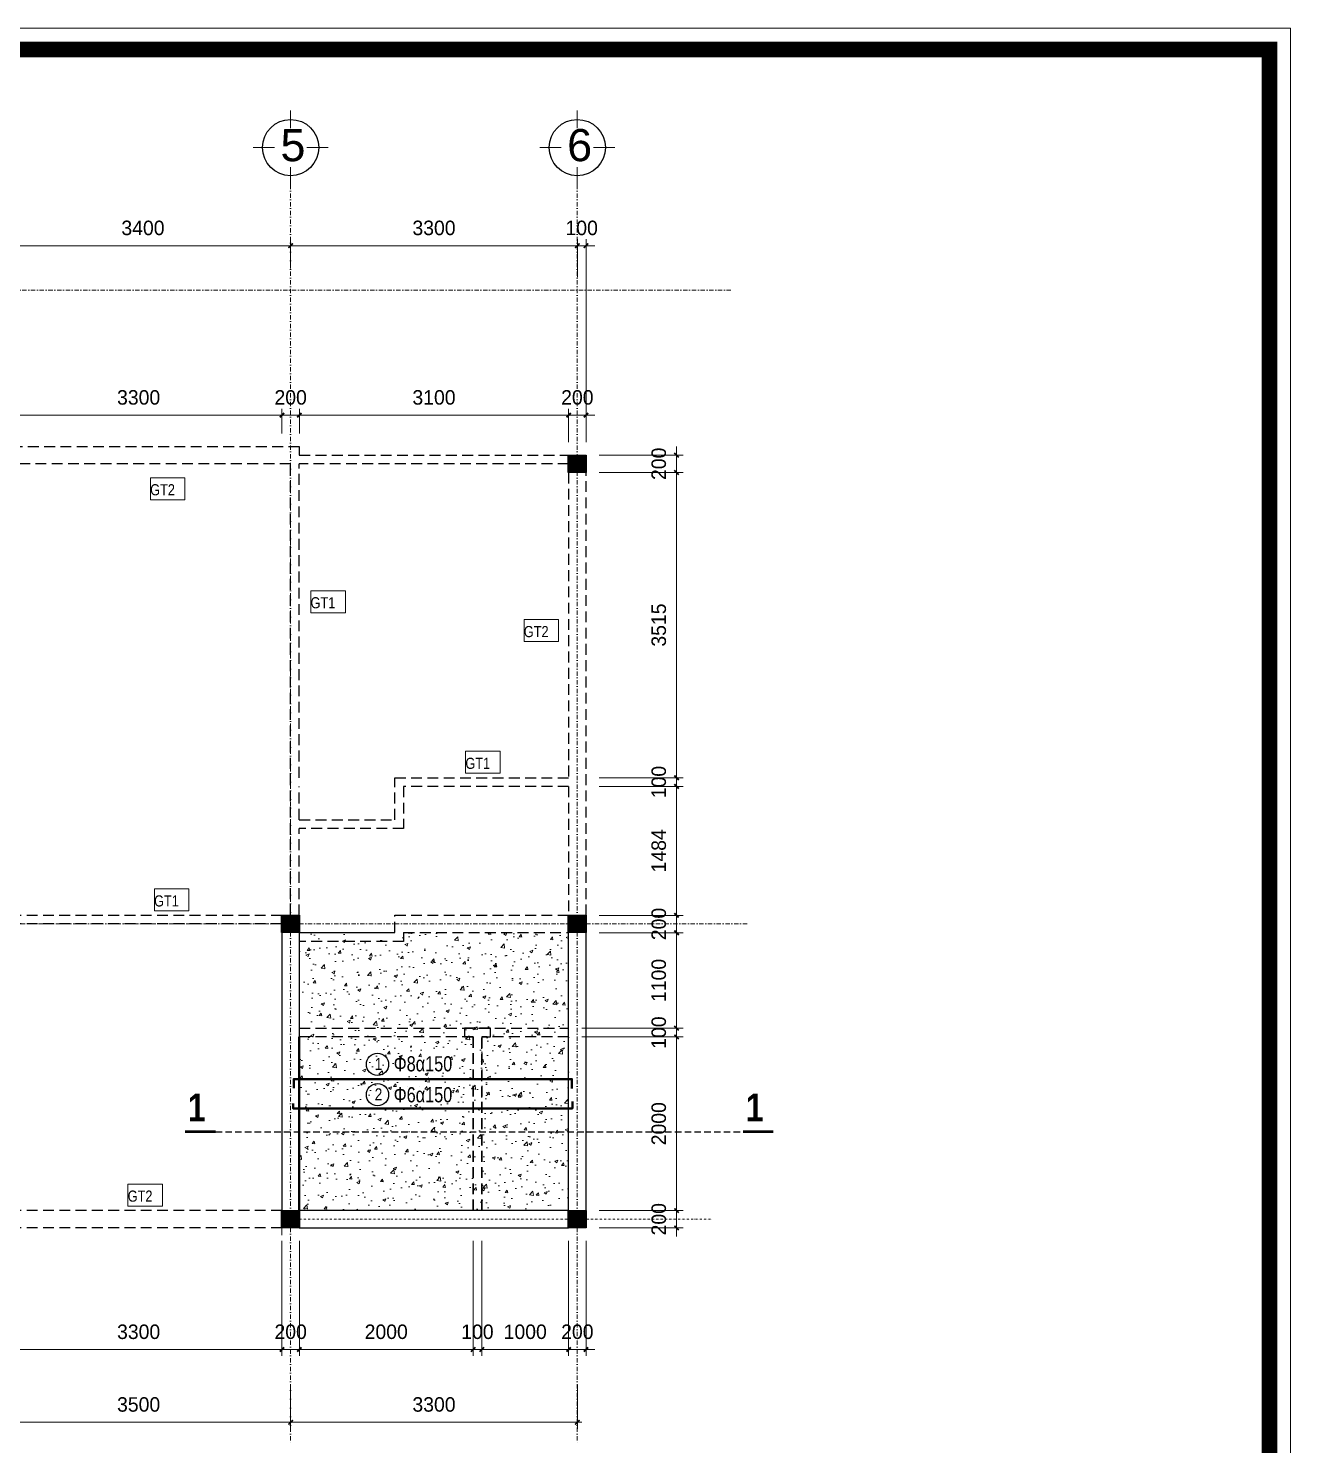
# Model space of a CAD drawing. Header units: millimetres. Extents: x 615730 to 2792744, y 139412 to 597571.
# Drawn here: x 1140357 to 1154888, y 239123 to 255435 of the extents above; entities that cross this region are included whole.
import ezdxf
from ezdxf.enums import TextEntityAlignment as Align

# ---------------------------------------------------------------- set-up
doc = ezdxf.new("R2010")
doc.units = ezdxf.units.MM
doc.header["$MEASUREMENT"] = 0
doc.header["$PDMODE"] = 34
for name, pattern in [('ACAD_ISO03W100', [30, 12, -18]), ('DASHDOT', [1, 0.5, -0.25, 0, -0.25]), ('HIDDEN', [0.375, 0.25, -0.125]), ('HIDDEN2', [0.1875, 0.125, -0.0625])]:
    doc.linetypes.add(name, pattern=pattern)
doc.layers.get('0').update_dxf_attribs({"lineweight": 5})
for name, color, linetype, lineweight in [('0.1(9)', 9, 'Continuous', 13), ('2', 2, 'Continuous', 15), ('KT', 148, 'Continuous', 18), ('NETMANH', 155, 'Continuous', 13), ('NETNGOAITUONG', 1, 'Continuous', 40), ('None', 7, 'Continuous', 15), ('NTHAY1', 61, 'Continuous', 25), ('thay', 7, 'Continuous', 15), ('THEP DOC', 1, 'Continuous', 70), ('TIM TRUC', 149, 'DASHDOT', 9), ('TUONG', 6, 'Continuous', 35), ('VLIEU', 250, 'Continuous', 9)]:
    doc.layers.add(name, color=color, linetype=linetype, lineweight=lineweight)
for name, color, linetype in [('DUT', 250, 'HIDDEN'), ('GHI CHU', 2, 'Continuous'), ('GHICHU', 40, 'Continuous'), ('H', 252, 'Continuous'), ('L', 3, 'Continuous'), ('LAYER18', 1, 'Continuous'), ('LAYER70', 5, 'Continuous'), ('NET MANH', 252, 'Continuous'), ('netthay', 3, 'Continuous'), ('TEXT', 2, 'Continuous')]:
    doc.layers.add(name, color=color, linetype=linetype)
doc.styles.add('BOLE', font='txt.shx')
doc.styles.add('H280', font='', dxfattribs={"height": 200})
doc.styles.add('HOA A1', font='', dxfattribs={"height": 250})
doc.styles.add('KT OZON', font='', dxfattribs={"height": 200})
doc.styles.get("Standard").update_dxf_attribs({"font": ''})
doc.styles.add('STYLE1', font='')
doc.styles.add('VNI-AVO', font='vni-roms.shx')
doc.styles.get('H280').set_extended_font_data('VNI-Avo')
doc.styles.get('HOA A1').set_extended_font_data('VNI-Helve-Condense')
doc.styles.get('KT OZON').set_extended_font_data('VNI-Helve')
doc.styles.get('Standard').set_extended_font_data('VNI-Avo')
doc.styles.get('STYLE1').set_extended_font_data('VNI-Helve-Condense')
doc.dimstyles.new('1-50b', dxfattribs={"dimtxt": 167, "dimasz": 50, "dimexe": 75, "dimexo": 150, "dimgap": 120, "dimtad": 1, "dimdec": 0, "dimzin": 12, "dimtxsty": 'VNI-AVO', "dimblk": ']', "dimcen": 0, "dimdle": 50, "dimclrd": 252, "dimclre": 252, "dimclrt": 2, "dimadec": 0, "dimazin": 0, "dimtfac": 1, "dimtdec": 0, "dimtix": 1, "dimtmove": 2, "dimatfit": 0, "dimldrblk": 'OPEN90', "dimfxl": 1, "dimlwd": -1, "dimlwe": -1, "dimarcsym": 0})

# ---------------------------------------------------------------- blocks, each defined once
blk = doc.blocks.new('TRUC 1')
at = {"ltscale": 50}
blk.add_circle((0, -9525), 8572, dxfattribs=at)
at = {"layer": '0.1(9)', "ltscale": 50}
for p, q in [((0, -3572), (0, 1782)), ((-4942, -9525), (-11427, -9525)), ((4942, -9525), (11427, -9525)), ((0, -15478), (0, -20832))]:
    blk.add_line(p, q, dxfattribs=at)
at = {"layer": 'TEXT', "ltscale": 50, "style": 'H280'}
blk.add_attdef('1', text='', height=10478, dxfattribs=at).set_placement((-214, -4892), align=Align.CENTER)
blk = doc.blocks.new(']')
for p, q in [((1, 0), (-1, 0)), ((0, 1), (0, -1))]:
    blk.add_line(p, q)
at = {"color": 9, "const_width": 0.4}
blk.add_lwpolyline([(-0.51, -0.51), (0.51, 0.51)], dxfattribs=at)
blk = doc.blocks.new('*D1699')
at = {"layer": 'DEFPOINTS', "color": 0, "ltscale": 10, "transparency": 16777216}
for p in [(1143277, 250979), (1139977, 250619), (1143277, 250619)]:
    blk.add_point(p, dxfattribs=at)
at = {"layer": 'KT', "color": 252, "ltscale": 10, "transparency": 16777216}
for p, q in [((1139977, 250769), (1139977, 251054)), ((1143277, 250769), (1143277, 251054)), ((1140027, 250979), (1143227, 250979))]:
    blk.add_line(p, q, dxfattribs=at)
at = {"layer": 'KT', "color": 252, "ltscale": 10, "transparency": 16777216, "xscale": 50, "yscale": 50, "zscale": 50, "rotation": 180}
blk.add_blockref(']', (1139977, 250979), dxfattribs=at)
at = {"layer": 'KT', "color": 252, "ltscale": 10, "transparency": 16777216, "xscale": 50, "yscale": 50, "zscale": 50}
blk.add_blockref(']', (1143277, 250979), dxfattribs=at)
at = {"layer": 'KT', "color": 2, "ltscale": 10, "transparency": 16777216, "insert": (1141627, 251183), "char_height": 167, "attachment_point": 5, "style": 'VNI-AVO'}
blk.add_mtext('3300', dxfattribs=at)
blk = doc.blocks.new('_Open90')
at = {"color": 0, "linetype": 'ByBlock', "lineweight": -2}
for p, q in [((0, 0), (-1, 0)), ((-0.5, 0.5), (0, 0)), ((0, 0), (-0.5, -0.5))]:
    blk.add_line(p, q, dxfattribs=at)
blk = doc.blocks.new('*D1700')
at = {"layer": 'DEFPOINTS', "color": 0, "ltscale": 10, "transparency": 16777216}
for p in [(1143477, 250979), (1143277, 250619), (1143477, 250619)]:
    blk.add_point(p, dxfattribs=at)
at = {"layer": 'KT', "color": 252, "ltscale": 10, "transparency": 16777216}
for p, q in [((1143277, 250769), (1143277, 251054)), ((1143477, 250769), (1143477, 251054)), ((1143227, 250979), (1143177, 250979)), ((1143277, 250979), (1143477, 250979)), ((1143527, 250979), (1143577, 250979))]:
    blk.add_line(p, q, dxfattribs=at)
at = {"layer": 'KT', "color": 252, "ltscale": 10, "transparency": 16777216, "xscale": 50, "yscale": 50, "zscale": 50}
blk.add_blockref(']', (1143277, 250979), dxfattribs=at)
at = {"layer": 'KT', "color": 252, "ltscale": 10, "transparency": 16777216, "xscale": 50, "yscale": 50, "zscale": 50, "rotation": 180}
blk.add_blockref(']', (1143477, 250979), dxfattribs=at)
at = {"layer": 'KT', "color": 2, "ltscale": 10, "transparency": 16777216, "insert": (1143377, 251183), "char_height": 167, "attachment_point": 5, "style": 'VNI-AVO'}
blk.add_mtext('200', dxfattribs=at)
blk = doc.blocks.new('*D1701')
at = {"layer": 'DEFPOINTS', "color": 0, "ltscale": 10, "transparency": 16777216}
for p in [(1146577, 250979), (1143477, 250619), (1146577, 250519, 13)]:
    blk.add_point(p, dxfattribs=at)
at = {"layer": 'KT', "color": 252, "ltscale": 10, "transparency": 16777216}
for p, q in [((1143477, 250769), (1143477, 251054)), ((1146577, 250669), (1146577, 251054)), ((1143527, 250979), (1146527, 250979))]:
    blk.add_line(p, q, dxfattribs=at)
at = {"layer": 'KT', "color": 252, "ltscale": 10, "transparency": 16777216, "xscale": 50, "yscale": 50, "zscale": 50, "rotation": 180}
blk.add_blockref(']', (1143477, 250979), dxfattribs=at)
at = {"layer": 'KT', "color": 252, "ltscale": 10, "transparency": 16777216, "xscale": 50, "yscale": 50, "zscale": 50}
blk.add_blockref(']', (1146577, 250979), dxfattribs=at)
at = {"layer": 'KT', "color": 2, "ltscale": 10, "transparency": 16777216, "insert": (1145027, 251183), "char_height": 167, "attachment_point": 5, "style": 'VNI-AVO'}
blk.add_mtext('3100', dxfattribs=at)
blk = doc.blocks.new('*D1702')
at = {"layer": 'DEFPOINTS', "color": 0, "ltscale": 10, "transparency": 16777216}
for p in [(1146777, 250979), (1146577, 250519, 13), (1146777, 250519, 13)]:
    blk.add_point(p, dxfattribs=at)
at = {"layer": 'KT', "color": 252, "ltscale": 10, "transparency": 16777216}
for p, q in [((1146577, 250669), (1146577, 251054)), ((1146777, 250669), (1146777, 251054)), ((1146527, 250979), (1146477, 250979)), ((1146577, 250979), (1146777, 250979)), ((1146827, 250979), (1146877, 250979))]:
    blk.add_line(p, q, dxfattribs=at)
at = {"layer": 'KT', "color": 252, "ltscale": 10, "transparency": 16777216, "xscale": 50, "yscale": 50, "zscale": 50}
blk.add_blockref(']', (1146577, 250979), dxfattribs=at)
at = {"layer": 'KT', "color": 252, "ltscale": 10, "transparency": 16777216, "xscale": 50, "yscale": 50, "zscale": 50, "rotation": 180}
blk.add_blockref(']', (1146777, 250979), dxfattribs=at)
at = {"layer": 'KT', "color": 2, "ltscale": 10, "transparency": 16777216, "insert": (1146677, 251183), "char_height": 167, "attachment_point": 5, "style": 'VNI-AVO'}
blk.add_mtext('200', dxfattribs=at)
blk = doc.blocks.new('*D1709')
at = {"layer": 'DEFPOINTS', "color": 0, "ltscale": 10, "transparency": 16777216}
for p in [(1143377, 252931), (1139977, 252519), (1143377, 252519)]:
    blk.add_point(p, dxfattribs=at)
at = {"layer": 'KT', "color": 252, "ltscale": 10, "transparency": 16777216}
for p, q in [((1139977, 252669), (1139977, 253006)), ((1143377, 252669), (1143377, 253006)), ((1140027, 252931), (1143327, 252931))]:
    blk.add_line(p, q, dxfattribs=at)
at = {"layer": 'KT', "color": 252, "ltscale": 10, "transparency": 16777216, "xscale": 50, "yscale": 50, "zscale": 50, "rotation": 180}
blk.add_blockref(']', (1139977, 252931), dxfattribs=at)
at = {"layer": 'KT', "color": 252, "ltscale": 10, "transparency": 16777216, "xscale": 50, "yscale": 50, "zscale": 50}
blk.add_blockref(']', (1143377, 252931), dxfattribs=at)
at = {"layer": 'KT', "color": 2, "ltscale": 10, "transparency": 16777216, "insert": (1141677, 253135), "char_height": 167, "attachment_point": 5, "style": 'VNI-AVO'}
blk.add_mtext('3400', dxfattribs=at)
blk = doc.blocks.new('*D1710')
at = {"layer": 'DEFPOINTS', "color": 0, "ltscale": 10, "transparency": 16777216}
for p in [(1146677, 252931), (1143377, 252519), (1146677, 252419, -1)]:
    blk.add_point(p, dxfattribs=at)
at = {"layer": 'KT', "color": 252, "ltscale": 10, "transparency": 16777216}
for p, q in [((1143377, 252669), (1143377, 253006)), ((1146677, 252569), (1146677, 253006)), ((1143427, 252931), (1146627, 252931))]:
    blk.add_line(p, q, dxfattribs=at)
at = {"layer": 'KT', "color": 252, "ltscale": 10, "transparency": 16777216, "xscale": 50, "yscale": 50, "zscale": 50, "rotation": 180}
blk.add_blockref(']', (1143377, 252931), dxfattribs=at)
at = {"layer": 'KT', "color": 252, "ltscale": 10, "transparency": 16777216, "xscale": 50, "yscale": 50, "zscale": 50}
blk.add_blockref(']', (1146677, 252931), dxfattribs=at)
at = {"layer": 'KT', "color": 2, "ltscale": 10, "transparency": 16777216, "insert": (1145027, 253135), "char_height": 167, "attachment_point": 5, "style": 'VNI-AVO'}
blk.add_mtext('3300', dxfattribs=at)
blk = doc.blocks.new('*D1711')
at = {"layer": 'DEFPOINTS', "color": 0, "ltscale": 10, "transparency": 16777216}
for p in [(1146777, 252931), (1146677, 252419, -1), (1146777, 250792)]:
    blk.add_point(p, dxfattribs=at)
at = {"layer": 'KT', "color": 252, "ltscale": 10, "transparency": 16777216}
for p, q in [((1146677, 252569), (1146677, 253006)), ((1146777, 250942), (1146777, 253006)), ((1146627, 252931), (1146577, 252931)), ((1146677, 252931), (1146777, 252931)), ((1146827, 252931), (1146877, 252931))]:
    blk.add_line(p, q, dxfattribs=at)
at = {"layer": 'KT', "color": 252, "ltscale": 10, "transparency": 16777216, "xscale": 50, "yscale": 50, "zscale": 50}
blk.add_blockref(']', (1146677, 252931), dxfattribs=at)
at = {"layer": 'KT', "color": 252, "ltscale": 10, "transparency": 16777216, "xscale": 50, "yscale": 50, "zscale": 50, "rotation": 180}
blk.add_blockref(']', (1146777, 252931), dxfattribs=at)
at = {"layer": 'KT', "color": 2, "ltscale": 10, "transparency": 16777216, "insert": (1146727, 253135), "char_height": 167, "attachment_point": 5, "style": 'VNI-AVO'}
blk.add_mtext('100', dxfattribs=at)
blk = doc.blocks.new('*D1730')
at = {"layer": 'DEFPOINTS', "color": 0, "ltscale": 10, "transparency": 16777216}
for p in [(1143277, 241619), (1139977, 241018), (1143277, 240219)]:
    blk.add_point(p, dxfattribs=at)
at = {"layer": 'KT', "color": 252, "ltscale": 10, "transparency": 16777216}
for p, q in [((1143277, 241469), (1143277, 240144)), ((1139977, 240868), (1139977, 240144)), ((1140027, 240219), (1143227, 240219))]:
    blk.add_line(p, q, dxfattribs=at)
at = {"layer": 'KT', "color": 252, "ltscale": 10, "transparency": 16777216, "xscale": 50, "yscale": 50, "zscale": 50, "rotation": 180}
blk.add_blockref(']', (1139977, 240219), dxfattribs=at)
at = {"layer": 'KT', "color": 252, "ltscale": 10, "transparency": 16777216, "xscale": 50, "yscale": 50, "zscale": 50}
blk.add_blockref(']', (1143277, 240219), dxfattribs=at)
at = {"layer": 'KT', "color": 2, "ltscale": 10, "transparency": 16777216, "insert": (1141627, 240422), "char_height": 167, "attachment_point": 5, "style": 'VNI-AVO'}
blk.add_mtext('3300', dxfattribs=at)
blk = doc.blocks.new('*D1731')
at = {"layer": 'DEFPOINTS', "color": 0, "ltscale": 10, "transparency": 16777216}
for p in [(1143277, 241619), (1143477, 241619), (1143477, 240219)]:
    blk.add_point(p, dxfattribs=at)
at = {"layer": 'KT', "color": 252, "ltscale": 10, "transparency": 16777216}
for p, q in [((1143277, 241469), (1143277, 240144)), ((1143477, 241469), (1143477, 240144)), ((1143227, 240219), (1143177, 240219)), ((1143277, 240219), (1143477, 240219)), ((1143527, 240219), (1143577, 240219))]:
    blk.add_line(p, q, dxfattribs=at)
at = {"layer": 'KT', "color": 252, "ltscale": 10, "transparency": 16777216, "xscale": 50, "yscale": 50, "zscale": 50}
blk.add_blockref(']', (1143277, 240219), dxfattribs=at)
at = {"layer": 'KT', "color": 252, "ltscale": 10, "transparency": 16777216, "xscale": 50, "yscale": 50, "zscale": 50, "rotation": 180}
blk.add_blockref(']', (1143477, 240219), dxfattribs=at)
at = {"layer": 'KT', "color": 2, "ltscale": 10, "transparency": 16777216, "insert": (1143377, 240422), "char_height": 167, "attachment_point": 5, "style": 'VNI-AVO'}
blk.add_mtext('200', dxfattribs=at)
blk = doc.blocks.new('*D1732')
at = {"layer": 'DEFPOINTS', "color": 0, "ltscale": 10, "transparency": 16777216}
for p in [(1143477, 241619), (1145477, 241619), (1145477, 240219)]:
    blk.add_point(p, dxfattribs=at)
at = {"layer": 'KT', "color": 252, "ltscale": 10, "transparency": 16777216}
for p, q in [((1143477, 241469), (1143477, 240144)), ((1145477, 241469), (1145477, 240144)), ((1143527, 240219), (1145427, 240219))]:
    blk.add_line(p, q, dxfattribs=at)
at = {"layer": 'KT', "color": 252, "ltscale": 10, "transparency": 16777216, "xscale": 50, "yscale": 50, "zscale": 50, "rotation": 180}
blk.add_blockref(']', (1143477, 240219), dxfattribs=at)
at = {"layer": 'KT', "color": 252, "ltscale": 10, "transparency": 16777216, "xscale": 50, "yscale": 50, "zscale": 50}
blk.add_blockref(']', (1145477, 240219), dxfattribs=at)
at = {"layer": 'KT', "color": 2, "ltscale": 10, "transparency": 16777216, "insert": (1144477, 240422), "char_height": 167, "attachment_point": 5, "style": 'VNI-AVO'}
blk.add_mtext('2000', dxfattribs=at)
blk = doc.blocks.new('*D1733')
at = {"layer": 'DEFPOINTS', "color": 0, "ltscale": 10, "transparency": 16777216}
for p in [(1145477, 241619), (1145577, 241619), (1145577, 240219)]:
    blk.add_point(p, dxfattribs=at)
at = {"layer": 'KT', "color": 252, "ltscale": 10, "transparency": 16777216}
for p, q in [((1145477, 241469), (1145477, 240144)), ((1145577, 241469), (1145577, 240144)), ((1145427, 240219), (1145377, 240219)), ((1145477, 240219), (1145577, 240219)), ((1145627, 240219), (1145677, 240219))]:
    blk.add_line(p, q, dxfattribs=at)
at = {"layer": 'KT', "color": 252, "ltscale": 10, "transparency": 16777216, "xscale": 50, "yscale": 50, "zscale": 50}
blk.add_blockref(']', (1145477, 240219), dxfattribs=at)
at = {"layer": 'KT', "color": 252, "ltscale": 10, "transparency": 16777216, "xscale": 50, "yscale": 50, "zscale": 50, "rotation": 180}
blk.add_blockref(']', (1145577, 240219), dxfattribs=at)
at = {"layer": 'KT', "color": 2, "ltscale": 10, "transparency": 16777216, "insert": (1145527, 240422), "char_height": 167, "attachment_point": 5, "style": 'VNI-AVO'}
blk.add_mtext('100', dxfattribs=at)
blk = doc.blocks.new('*D1734')
at = {"layer": 'DEFPOINTS', "color": 0, "ltscale": 10, "transparency": 16777216}
for p in [(1145577, 241619), (1146577, 241619), (1146577, 240219)]:
    blk.add_point(p, dxfattribs=at)
at = {"layer": 'KT', "color": 252, "ltscale": 10, "transparency": 16777216}
for p, q in [((1145577, 241469), (1145577, 240144)), ((1146577, 241469), (1146577, 240144)), ((1145627, 240219), (1146527, 240219))]:
    blk.add_line(p, q, dxfattribs=at)
at = {"layer": 'KT', "color": 252, "ltscale": 10, "transparency": 16777216, "xscale": 50, "yscale": 50, "zscale": 50, "rotation": 180}
blk.add_blockref(']', (1145577, 240219), dxfattribs=at)
at = {"layer": 'KT', "color": 252, "ltscale": 10, "transparency": 16777216, "xscale": 50, "yscale": 50, "zscale": 50}
blk.add_blockref(']', (1146577, 240219), dxfattribs=at)
at = {"layer": 'KT', "color": 2, "ltscale": 10, "transparency": 16777216, "insert": (1146077, 240422), "char_height": 167, "attachment_point": 5, "style": 'VNI-AVO'}
blk.add_mtext('1000', dxfattribs=at)
blk = doc.blocks.new('*D1735')
at = {"layer": 'DEFPOINTS', "color": 0, "ltscale": 10, "transparency": 16777216}
for p in [(1146577, 241619), (1146777, 241619), (1146777, 240219)]:
    blk.add_point(p, dxfattribs=at)
at = {"layer": 'KT', "color": 252, "ltscale": 10, "transparency": 16777216}
for p, q in [((1146577, 241469), (1146577, 240144)), ((1146777, 241469), (1146777, 240144)), ((1146527, 240219), (1146477, 240219)), ((1146577, 240219), (1146777, 240219)), ((1146827, 240219), (1146877, 240219))]:
    blk.add_line(p, q, dxfattribs=at)
at = {"layer": 'KT', "color": 252, "ltscale": 10, "transparency": 16777216, "xscale": 50, "yscale": 50, "zscale": 50}
blk.add_blockref(']', (1146577, 240219), dxfattribs=at)
at = {"layer": 'KT', "color": 252, "ltscale": 10, "transparency": 16777216, "xscale": 50, "yscale": 50, "zscale": 50, "rotation": 180}
blk.add_blockref(']', (1146777, 240219), dxfattribs=at)
at = {"layer": 'KT', "color": 2, "ltscale": 10, "transparency": 16777216, "insert": (1146677, 240422), "char_height": 167, "attachment_point": 5, "style": 'VNI-AVO'}
blk.add_mtext('200', dxfattribs=at)
blk = doc.blocks.new('*D1736')
at = {"layer": 'DEFPOINTS', "color": 0, "ltscale": 10, "transparency": 16777216}
for p in [(1146777, 241819, 280), (1147819, 241819), (1146777, 241619)]:
    blk.add_point(p, dxfattribs=at)
at = {"layer": 'KT', "color": 252, "ltscale": 10, "transparency": 16777216}
for p, q in [((1147819, 241869), (1147819, 241919)), ((1146927, 241819), (1147894, 241819)), ((1147819, 241619), (1147819, 241819)), ((1146927, 241619), (1147894, 241619)), ((1147819, 241569), (1147819, 241519))]:
    blk.add_line(p, q, dxfattribs=at)
at = {"layer": 'KT', "color": 252, "ltscale": 10, "transparency": 16777216, "xscale": 50, "yscale": 50, "zscale": 50}
for p, rotation in [((1147819, 241819), 270), ((1147819, 241619), 90)]:
    blk.add_blockref(']', p, dxfattribs=dict(at, rotation=rotation))
at = {"layer": 'KT', "color": 2, "ltscale": 10, "transparency": 16777216, "insert": (1147615, 241719), "char_height": 167, "attachment_point": 5, "rotation": 90, "style": 'VNI-AVO'}
blk.add_mtext('200', dxfattribs=at)
blk = doc.blocks.new('*D1737')
at = {"layer": 'DEFPOINTS', "color": 0, "ltscale": 10, "transparency": 16777216}
for p in [(1146577, 243819), (1147819, 243819), (1146777, 241819, 280)]:
    blk.add_point(p, dxfattribs=at)
at = {"layer": 'KT', "color": 252, "ltscale": 10, "transparency": 16777216}
for p, q in [((1146727, 243819), (1147894, 243819)), ((1147819, 241869), (1147819, 243769)), ((1146927, 241819), (1147894, 241819))]:
    blk.add_line(p, q, dxfattribs=at)
at = {"layer": 'KT', "color": 252, "ltscale": 10, "transparency": 16777216, "xscale": 50, "yscale": 50, "zscale": 50}
for p, rotation in [((1147819, 243819), 90), ((1147819, 241819), 270)]:
    blk.add_blockref(']', p, dxfattribs=dict(at, rotation=rotation))
at = {"layer": 'KT', "color": 2, "ltscale": 10, "transparency": 16777216, "insert": (1147615, 242819), "char_height": 167, "attachment_point": 5, "rotation": 90, "style": 'VNI-AVO'}
blk.add_mtext('2000', dxfattribs=at)
blk = doc.blocks.new('*D1738')
at = {"layer": 'DEFPOINTS', "color": 0, "ltscale": 10, "transparency": 16777216}
for p in [(1146577, 243919), (1147819, 243919), (1146577, 243819)]:
    blk.add_point(p, dxfattribs=at)
at = {"layer": 'KT', "color": 252, "ltscale": 10, "transparency": 16777216}
for p, q in [((1146727, 243919), (1147894, 243919)), ((1147819, 243969), (1147819, 244019)), ((1147819, 243819), (1147819, 243919)), ((1146727, 243819), (1147894, 243819)), ((1147819, 243769), (1147819, 243719))]:
    blk.add_line(p, q, dxfattribs=at)
at = {"layer": 'KT', "color": 252, "ltscale": 10, "transparency": 16777216, "xscale": 50, "yscale": 50, "zscale": 50}
for p, rotation in [((1147819, 243919), 270), ((1147819, 243819), 90)]:
    blk.add_blockref(']', p, dxfattribs=dict(at, rotation=rotation))
at = {"layer": 'KT', "color": 2, "ltscale": 10, "transparency": 16777216, "insert": (1147615, 243869), "char_height": 167, "attachment_point": 5, "rotation": 90, "style": 'VNI-AVO'}
blk.add_mtext('100', dxfattribs=at)
blk = doc.blocks.new('*D1739')
at = {"layer": 'DEFPOINTS', "color": 0, "ltscale": 10, "transparency": 16777216}
for p in [(1146777, 245019), (1147819, 245019), (1146577, 243919)]:
    blk.add_point(p, dxfattribs=at)
at = {"layer": 'KT', "color": 252, "ltscale": 10, "transparency": 16777216}
for p, q in [((1146927, 245019), (1147894, 245019)), ((1147819, 243969), (1147819, 244969)), ((1146727, 243919), (1147894, 243919))]:
    blk.add_line(p, q, dxfattribs=at)
at = {"layer": 'KT', "color": 252, "ltscale": 10, "transparency": 16777216, "xscale": 50, "yscale": 50, "zscale": 50}
for p, rotation in [((1147819, 245019), 90), ((1147819, 243919), 270)]:
    blk.add_blockref(']', p, dxfattribs=dict(at, rotation=rotation))
at = {"layer": 'KT', "color": 2, "ltscale": 10, "transparency": 16777216, "insert": (1147615, 244469), "char_height": 167, "attachment_point": 5, "rotation": 90, "style": 'VNI-AVO'}
blk.add_mtext('1100', dxfattribs=at)
blk = doc.blocks.new('*D1740')
at = {"layer": 'DEFPOINTS', "color": 0, "ltscale": 10, "transparency": 16777216}
for p in [(1146777, 245219), (1147819, 245219), (1146777, 245019)]:
    blk.add_point(p, dxfattribs=at)
at = {"layer": 'KT', "color": 252, "ltscale": 10, "transparency": 16777216}
for p, q in [((1146927, 245219), (1147894, 245219)), ((1147819, 245269), (1147819, 245319)), ((1147819, 245019), (1147819, 245219)), ((1146927, 245019), (1147894, 245019)), ((1147819, 244969), (1147819, 244919))]:
    blk.add_line(p, q, dxfattribs=at)
at = {"layer": 'KT', "color": 252, "ltscale": 10, "transparency": 16777216, "xscale": 50, "yscale": 50, "zscale": 50}
for p, rotation in [((1147819, 245219), 270), ((1147819, 245019), 90)]:
    blk.add_blockref(']', p, dxfattribs=dict(at, rotation=rotation))
at = {"layer": 'KT', "color": 2, "ltscale": 10, "transparency": 16777216, "insert": (1147615, 245119), "char_height": 167, "attachment_point": 5, "rotation": 90, "style": 'VNI-AVO'}
blk.add_mtext('200', dxfattribs=at)
blk = doc.blocks.new('*D1741')
at = {"layer": 'DEFPOINTS', "color": 0, "ltscale": 10, "transparency": 16777216}
for p in [(1146777, 246704), (1147819, 246704), (1146777, 245219)]:
    blk.add_point(p, dxfattribs=at)
at = {"layer": 'KT', "color": 252, "ltscale": 10, "transparency": 16777216}
for p, q in [((1146927, 246704), (1147894, 246704)), ((1147819, 245269), (1147819, 246654)), ((1146927, 245219), (1147894, 245219))]:
    blk.add_line(p, q, dxfattribs=at)
at = {"layer": 'KT', "color": 252, "ltscale": 10, "transparency": 16777216, "xscale": 50, "yscale": 50, "zscale": 50}
for p, rotation in [((1147819, 246704), 90), ((1147819, 245219), 270)]:
    blk.add_blockref(']', p, dxfattribs=dict(at, rotation=rotation))
at = {"layer": 'KT', "color": 2, "ltscale": 10, "transparency": 16777216, "insert": (1147615, 245962), "char_height": 167, "attachment_point": 5, "rotation": 90, "style": 'VNI-AVO'}
blk.add_mtext('1484', dxfattribs=at)
blk = doc.blocks.new('*D1742')
at = {"layer": 'DEFPOINTS', "color": 0, "ltscale": 10, "transparency": 16777216}
for p in [(1146777, 246804), (1147819, 246804), (1146777, 246704)]:
    blk.add_point(p, dxfattribs=at)
at = {"layer": 'KT', "color": 252, "ltscale": 10, "transparency": 16777216}
for p, q in [((1146927, 246804), (1147894, 246804)), ((1147819, 246854), (1147819, 246904)), ((1147819, 246704), (1147819, 246804)), ((1146927, 246704), (1147894, 246704)), ((1147819, 246654), (1147819, 246604))]:
    blk.add_line(p, q, dxfattribs=at)
at = {"layer": 'KT', "color": 252, "ltscale": 10, "transparency": 16777216, "xscale": 50, "yscale": 50, "zscale": 50}
for p, rotation in [((1147819, 246804), 270), ((1147819, 246704), 90)]:
    blk.add_blockref(']', p, dxfattribs=dict(at, rotation=rotation))
at = {"layer": 'KT', "color": 2, "ltscale": 10, "transparency": 16777216, "insert": (1147615, 246754), "char_height": 167, "attachment_point": 5, "rotation": 90, "style": 'VNI-AVO'}
blk.add_mtext('100', dxfattribs=at)
blk = doc.blocks.new('*D1743')
at = {"layer": 'DEFPOINTS', "color": 0, "ltscale": 10, "transparency": 16777216}
for p in [(1146777, 250319, 13), (1147819, 250319), (1146777, 246804)]:
    blk.add_point(p, dxfattribs=at)
at = {"layer": 'KT', "color": 252, "ltscale": 10, "transparency": 16777216}
for p, q in [((1146927, 250319), (1147894, 250319)), ((1147819, 246854), (1147819, 250269)), ((1146927, 246804), (1147894, 246804))]:
    blk.add_line(p, q, dxfattribs=at)
at = {"layer": 'KT', "color": 252, "ltscale": 10, "transparency": 16777216, "xscale": 50, "yscale": 50, "zscale": 50}
for p, rotation in [((1147819, 250319), 90), ((1147819, 246804), 270)]:
    blk.add_blockref(']', p, dxfattribs=dict(at, rotation=rotation))
at = {"layer": 'KT', "color": 2, "ltscale": 10, "transparency": 16777216, "insert": (1147615, 248562), "char_height": 167, "attachment_point": 5, "rotation": 90, "style": 'VNI-AVO'}
blk.add_mtext('3515', dxfattribs=at)
blk = doc.blocks.new('*D1744')
at = {"layer": 'DEFPOINTS', "color": 0, "ltscale": 10, "transparency": 16777216}
for p in [(1146777, 250519), (1147819, 250519), (1146777, 250319)]:
    blk.add_point(p, dxfattribs=at)
at = {"layer": 'KT', "color": 252, "ltscale": 10, "transparency": 16777216}
for p, q in [((1147819, 250569), (1147819, 250619)), ((1146927, 250519), (1147894, 250519)), ((1147819, 250319), (1147819, 250519)), ((1146927, 250319), (1147894, 250319)), ((1147819, 250269), (1147819, 250219))]:
    blk.add_line(p, q, dxfattribs=at)
at = {"layer": 'KT', "color": 252, "ltscale": 10, "transparency": 16777216, "xscale": 50, "yscale": 50, "zscale": 50}
for p, rotation in [((1147819, 250519), 270), ((1147819, 250319), 90)]:
    blk.add_blockref(']', p, dxfattribs=dict(at, rotation=rotation))
at = {"layer": 'KT', "color": 2, "ltscale": 10, "transparency": 16777216, "insert": (1147615, 250419), "char_height": 167, "attachment_point": 5, "rotation": 90, "style": 'VNI-AVO'}
blk.add_mtext('200', dxfattribs=at)
blk = doc.blocks.new('*D1751')
at = {"layer": 'DEFPOINTS', "color": 0, "ltscale": 10, "transparency": 16777216}
for p in [(1143377, 239964), (1139877, 239753), (1143377, 239381)]:
    blk.add_point(p, dxfattribs=at)
at = {"layer": 'KT', "color": 252, "ltscale": 10, "transparency": 16777216}
for p, q in [((1143377, 239814), (1143377, 239306)), ((1139877, 239603), (1139877, 239306)), ((1139927, 239381), (1143327, 239381))]:
    blk.add_line(p, q, dxfattribs=at)
at = {"layer": 'KT', "color": 252, "ltscale": 10, "transparency": 16777216, "xscale": 50, "yscale": 50, "zscale": 50, "rotation": 180}
blk.add_blockref(']', (1139877, 239381), dxfattribs=at)
at = {"layer": 'KT', "color": 252, "ltscale": 10, "transparency": 16777216, "xscale": 50, "yscale": 50, "zscale": 50}
blk.add_blockref(']', (1143377, 239381), dxfattribs=at)
at = {"layer": 'KT', "color": 2, "ltscale": 10, "transparency": 16777216, "insert": (1141627, 239585), "char_height": 167, "attachment_point": 5, "style": 'VNI-AVO'}
blk.add_mtext('3500', dxfattribs=at)
blk = doc.blocks.new('*D1752')
at = {"layer": 'DEFPOINTS', "color": 0, "ltscale": 10, "transparency": 16777216}
for p in [(1143377, 239964), (1146677, 239964), (1146677, 239381)]:
    blk.add_point(p, dxfattribs=at)
at = {"layer": 'KT', "color": 252, "ltscale": 10, "transparency": 16777216}
for p, q in [((1143377, 239814), (1143377, 239306)), ((1146677, 239814), (1146677, 239306)), ((1143427, 239381), (1146627, 239381))]:
    blk.add_line(p, q, dxfattribs=at)
at = {"layer": 'KT', "color": 252, "ltscale": 10, "transparency": 16777216, "xscale": 50, "yscale": 50, "zscale": 50, "rotation": 180}
blk.add_blockref(']', (1143377, 239381), dxfattribs=at)
at = {"layer": 'KT', "color": 252, "ltscale": 10, "transparency": 16777216, "xscale": 50, "yscale": 50, "zscale": 50}
blk.add_blockref(']', (1146677, 239381), dxfattribs=at)
at = {"layer": 'KT', "color": 2, "ltscale": 10, "transparency": 16777216, "insert": (1145027, 239585), "char_height": 167, "attachment_point": 5, "style": 'VNI-AVO'}
blk.add_mtext('3300', dxfattribs=at)
blk = doc.blocks.new('r')
at = {"layer": 'NET MANH', "elevation": -1}
blk.add_lwpolyline([(1000210, 263093), (1000410, 263093), (1000410, 262893), (1000210, 262893)], close=True, dxfattribs=at)
at = {"layer": 'NET MANH'}
for points in [[(996910, 257794), (997110, 257794), (997110, 257594), (996910, 257594)], [(1000210, 257794), (1000410, 257794), (1000410, 257594), (1000210, 257594)], [(996910, 254394), (997110, 254394), (997110, 254194), (996910, 254194)], [(1000210, 254394), (1000410, 254394), (1000410, 254194), (1000210, 254194)]]:
    blk.add_lwpolyline(points, close=True, dxfattribs=at)
for points in [[(1000210, 262893, -1), (1000410, 262893, -1), (1000210, 263093, -1), (1000410, 263093, -1)], [(996910, 257594), (997110, 257594), (996910, 257794), (997110, 257794)], [(1000210, 257594), (1000410, 257594), (1000210, 257794), (1000410, 257794)], [(996910, 254194), (997110, 254194), (996910, 254394), (997110, 254394)], [(1000210, 254194), (1000410, 254194), (1000210, 254394), (1000410, 254394)]]:
    blk.add_solid(points, dxfattribs=at)
at = {"layer": 'NETNGOAITUONG'}
for p, q in [((1000210, 263093, -1), (1000210, 262893, -1)), ((996910, 257794), (996910, 257594)), ((1000210, 257794), (1000210, 257594)), ((996910, 254394), (996910, 254194)), ((1000210, 254394), (1000210, 254194))]:
    blk.add_line(p, q, dxfattribs=at)
at = {"layer": 'VLIEU', "ltscale": 10}
blk.add_line((996910, 254194, 280), (996910, 254108, 280), dxfattribs=at)
blk = doc.blocks.new('SO')
at = {"layer": 'GHICHU'}
blk.add_circle((202, 0), 233, dxfattribs=at)
at = {"layer": 'THEP DOC', "style": 'BOLE'}
blk.add_attdef('23', text='', height=200, dxfattribs=at).set_placement((214, 7), align=Align.MIDDLE)

msp = doc.modelspace()

# ---------------------------------------------------------------- hatches: boundary and pattern name
at = {"layer": 'VLIEU', "ltscale": 10}
h = msp.add_hatch(dxfattribs=at)
h.set_pattern_fill('AR-CONC', color=256, scale=50, style=0)
h.set_pattern_definition([(50, (0, 0), (358.63009, -31.37607), [37.5, -412.5]), (355, (0, 0), (-69.37567, 376.09607), [30, -330]), (100.4514, (29.9, -2.6), (289.25469, 344.71977), [31.8701, -350.57106]), (46.1842, (0, 100), (533.62052, -82.7595), [56.25, -618.75]), (96.6356, (44.47, 93.1), (467.33135, 487.05894), [47.80514, -525.8565]), (351.1842, (0, 100), (467.33097, 487.0593), [45, -495]), (21, (50, 75), (298.453526, -201.309445), [37.5, -412.5]), (326, (50, 75), (121.65767, 362.57502), [30, -330]), (71.4514, (74.87, 58.22), (420.11131, 161.26525), [31.8701, -350.57106]), (37.5, (0, 0), (6.079928, 166.446927), [0, -326, 0, -335, 0, -331.25]), (7.5, (0, 0), (131.53477, 197.205856), [0, -191, 0, -318.5, 0, -126.25]), (327.5, (-111.5, 0), (266.911218, -11.277436), [0, -125, 0, -390, 0, -517.5]), (317.5, (-161.5, 0), (291.593085, 50.05249), [0, -162.5, 0, -259, 0, -367.5])])
h.paths.add_polyline_path([(1146576.8, 243919.5), (1146576.8, 245019.5), (1143476.8, 245019.5), (1143476.8, 243919.5)])
h.paths.add_polyline_path([(1143476.8, 243819.5), (1143476.8, 241819.5), (1145476.8, 241819.5), (1145476.8, 243819.5)], flags=17)
h.paths.add_polyline_path([(1145576.8, 243819.5), (1145576.8, 241819.5), (1146576.8, 241819.5), (1146576.8, 243819.5)])
h.paths.add_polyline_path([(1143476.8, 243819.5), (1145476.8, 243819.5), (1145476.8, 241819.5), (1145576.8, 241819.5), (1145576.8, 243819.5), (1146576.8, 243819.5), (1146576.8, 243919.5), (1143476.8, 243919.5)])

# ---------------------------------------------------------------- linework, layer by layer
at = {"layer": '2', "lineweight": 40, "ltscale": 2, "elevation": -63.4}
msp.add_lwpolyline([(1143404.9, 243053.8), (1143404.9, 242995.6), (1146620.8, 242995.6), (1146620.8, 243074.6)], dxfattribs=at)
at = {"layer": 'DUT', "color": 4, "ltscale": 300}
msp.add_lwpolyline([(1142512.7, 242727.4), (1148735.4, 242727.4)], dxfattribs=at)
at = {"layer": 'H', "const_width": 182.5, "elevation": -15.9}
msp.add_lwpolyline([(1119001.1, 230131.1), (1154644.9, 230131.1), (1154644.9, 255191.2), (1119001.1, 255191.2)], close=True, dxfattribs=at)
at = {"layer": 'L', "ltscale": 10}
msp.add_line((1143476.8, 250619.3), (1143476.8, 250519.3), dxfattribs=at)
for points in [[(1143276.8, 245019.5), (1143276.8, 241819.5)], [(1143476.8, 245019.5), (1143476.8, 243919.5)], [(1143476.8, 245019.5), (1144576.4, 245019.5)], [(1146576.8, 243919.5), (1146576.8, 245019.5)], [(1146776.8, 241819.5), (1146776.8, 245069.5)], [(1143476.8, 243919.5), (1143476.8, 241819.5)], [(1146576.8, 241819.5), (1146576.8, 243919.5)], [(1145476.8, 241819.5), (1143476.8, 241819.5)], [(1146576.8, 241819.5), (1145476.8, 241819.5)], [(1143476.8, 241619.5), (1146576.8, 241619.5)]]:
    msp.add_lwpolyline(points, dxfattribs=at)
at = {"layer": 'LAYER18', "ltscale": 10, "const_width": 30}
for points in [[(1142161.1, 242727.4), (1142512.7, 242727.4)], [(1148583, 242727.4), (1148934.7, 242727.4)]]:
    msp.add_lwpolyline(points, dxfattribs=at)
at = {"layer": 'LAYER70', "linetype": 'HIDDEN2', "ltscale": 1000}
for p, q in [((1139976.9, 250619.3), (1143476.8, 250619.3)), ((1145476.8, 243919.5, -126.9), (1145376.8, 243919.5, -126.9)), ((1145376.8, 243919.5, -126.9), (1145376.8, 243819.5, -126.9)), ((1145676.8, 243919.5, -126.9), (1145476.8, 243919.5, -126.9)), ((1145476.8, 243919.5, -126.9), (1145476.8, 243919.5, -126.9)), ((1145676.8, 243819.5, -126.9), (1145676.8, 243919.5, -126.9)), ((1145376.8, 243819.5, -126.9), (1145476.8, 243819.5, -126.9)), ((1145476.8, 243819.5, -126.9), (1145476.8, 241819.5, -126.9)), ((1145576.8, 243120.5, -126.9), (1145576.8, 243819.5, -126.9)), ((1145576.8, 243819.5, -126.9), (1145576.8, 243819.5, -126.9)), ((1145576.8, 243819.5, -126.9), (1145576.8, 243819.5, -126.9)), ((1145576.8, 243819.5, -126.9), (1145676.8, 243819.5, -126.9)), ((1145576.8, 241819.5, -126.9), (1145576.8, 243120.5, -126.9)), ((1145576.8, 243120.5, -126.9), (1145576.8, 243120.5, -126.9))]:
    msp.add_line(p, q, dxfattribs=at)
for points in [[(1143376.8, 250419.3), (1139976.9, 250419.3)], [(1143476.8, 246803.8), (1143476.8, 250419.3)], [(1146776.8, 245219.5), (1146776.8, 250319.2)], [(1143476.8, 246319.5), (1144576.4, 246319.5), (1144576.4, 246803.8), (1146576.8, 246803.8)], [(1143476.8, 246319.5), (1143476.8, 246703.8)], [(1143476.8, 245219.5), (1143476.8, 246219.5)], [(1143476.8, 245019.5), (1144576.4, 245019.5), (1144576.4, 245219.5)], [(1144576.4, 245219.5), (1146576.8, 245219.5)], [(1144676.4, 245019.5), (1146576.8, 245019.5)], [(1143476.8, 243919.5), (1146576.8, 243919.5)], [(1145476.8, 243819.5), (1143476.8, 243819.5)], [(1145476.8, 241819.5), (1145476.8, 243819.5)], [(1146576.8, 243819.5), (1145576.8, 243819.5)], [(1145576.8, 243819.5), (1145576.8, 241819.5)], [(1143276.8, 241819.5), (1140065, 241819.5)], [(1143276.8, 241619.5), (1139976.9, 241619)]]:
    msp.add_lwpolyline(points, dxfattribs=at)
for points, elevation in [([(1143376.8, 245219.5), (1143376.8, 250419.3)], -13.1), ([(1143476.8, 250519.2), (1146576.8, 250519.2)], 12.6), ([(1146576.8, 250419.2), (1143476.8, 250419.3)], 12.6), ([(1146576.8, 250319.2), (1146576.8, 246803.8)], 280), ([(1146576.8, 246703.8), (1144676.4, 246703.8), (1144676.4, 246219.5), (1143476.8, 246219.5)], -126.9), ([(1146576.8, 246703.8), (1146576.8, 245219.5)], 280), ([(1139776.7, 245219.5), (1143476.8, 245219.5)], 63.4), ([(1143276.8, 245119.5), (1139976.9, 245119.5)], -13.1), ([(1144676.4, 245019.5), (1144676.4, 244919.5), (1143476.8, 244919.5)], -126.9)]:
    msp.add_lwpolyline(points, dxfattribs=dict(at, elevation=elevation))
at = {"layer": 'NET MANH'}
for points in [[(1143276.8, 245219.5), (1143476.8, 245219.5), (1143476.8, 245019.5), (1143276.8, 245019.5)], [(1146576.8, 245219.5), (1146776.8, 245219.5), (1146776.8, 245019.5), (1146576.8, 245019.5)], [(1143276.8, 241819.5), (1143476.8, 241819.5), (1143476.8, 241619.5), (1143276.8, 241619.5)], [(1146576.8, 241819.5), (1146776.8, 241819.5), (1146776.8, 241619.5), (1146576.8, 241619.5)]]:
    msp.add_lwpolyline(points, close=True, dxfattribs=at)
for points in [[(1143276.8, 245019.5), (1143476.8, 245019.5), (1143276.8, 245219.5), (1143476.8, 245219.5)], [(1146576.8, 245019.5), (1146776.8, 245019.5), (1146576.8, 245219.5), (1146776.8, 245219.5)], [(1143276.8, 241619.5), (1143476.8, 241619.5), (1143276.8, 241819.5), (1143476.8, 241819.5)], [(1146576.8, 241619.5), (1146776.8, 241619.5), (1146576.8, 241819.5), (1146776.8, 241819.5)]]:
    msp.add_solid(points, dxfattribs=at)
at = {"layer": 'NETMANH', "ltscale": 2}
for points in [[(1141763.1, 250259.3), (1142160.7, 250259.3), (1142160.7, 250005.4), (1141763.1, 250005.4)], [(1143609.4, 248957.6), (1144007, 248957.6), (1144007, 248703.8), (1143609.4, 248703.8)], [(1146064.2, 248625.8), (1146461.8, 248625.8), (1146461.8, 248371.9), (1146064.2, 248371.9)], [(1145391.1, 247108.3), (1145788.7, 247108.3), (1145788.7, 246854.5), (1145391.1, 246854.5)], [(1141504.4, 242124), (1141902, 242124), (1141902, 241870.1), (1141504.4, 241870.1)]]:
    msp.add_lwpolyline(points, close=True, dxfattribs=at)
at = {"layer": 'NETMANH', "ltscale": 2, "elevation": 63.4}
msp.add_lwpolyline([(1141808.1, 245524), (1142205.8, 245524), (1142205.8, 245270.1), (1141808.1, 245270.1)], close=True, dxfattribs=at)
at = {"layer": 'NETNGOAITUONG'}
for p, q in [((1146576.8, 250519.2, 12.6), (1146576.8, 250319.2, 12.6)), ((1143276.8, 245219.5), (1143276.8, 245019.5)), ((1146576.8, 245219.5), (1146576.8, 245019.5)), ((1143476.8, 243819.5), (1143476.8, 241819.5)), ((1143276.8, 241819.5), (1143276.8, 241619.5)), ((1146576.8, 241819.5), (1146576.8, 241619.5))]:
    msp.add_line(p, q, dxfattribs=at)
at = {"layer": 'thay', "linetype": 'Continuous', "elevation": -15.9}
msp.add_lwpolyline([(1118757.8, 229887.8), (1154888.2, 229887.8), (1154888.2, 255434.5), (1118757.8, 255434.5)], close=True, dxfattribs=at)
at = {"layer": 'TIM TRUC', "ltscale": 100}
for p, q in [((1143376.8, 253634), (1143376.8, 239122.7)), ((1146676.8, 253634), (1146676.8, 239122.7)), ((1148445.3, 252419.5, -0.6), (1122137.6, 252419.5, 0)), ((1148631, 245119.5), (1126217, 245119.5))]:
    msp.add_line(p, q, dxfattribs=at)
at = {"layer": 'TIM TRUC', "ltscale": 50}
msp.add_line((1143276.8, 241719.5), (1148231.8, 241719.5), dxfattribs=at)
at = {"layer": 'TUONG', "lineweight": 40, "ltscale": 2, "elevation": -63.4}
msp.add_lwpolyline([(1143412.2, 243227.1), (1143412.2, 243333.4), (1146613.8, 243333.4), (1146613.8, 243224.6)], dxfattribs=at)

# ---------------------------------------------------------------- block references
at = {"layer": 'netthay', "lineweight": -2, "ltscale": 10}
ref = msp.add_blockref('TRUC 1', (1143376.8, 253701.3), dxfattribs=dict(at, xscale=0.03778148023411632, yscale=0.03778148023411632, zscale=0.03778148023411632, rotation=180))
ref.add_attrib('1', '5', dxfattribs={"layer": 'TEXT', "color": 3, "ltscale": 50, "height": 370.2, "style": 'KT OZON'}).set_placement((1143403.5, 253904.3), align=Align.CENTER)
ref = msp.add_blockref('TRUC 1', (1146676.8, 253701.3), dxfattribs=dict(at, xscale=0.03778148023411632, yscale=0.03778148023411632, zscale=0.03778148023411632, rotation=180))
ref.add_attrib('1', '6', dxfattribs={"layer": 'TEXT', "color": 3, "ltscale": 50, "height": 370.2, "style": 'KT OZON'}).set_placement((1146703.5, 253904.3), align=Align.CENTER)
at = {"layer": 'TEXT', "linetype": 'ACAD_ISO03W100', "ltscale": 10}
ref = msp.add_blockref('SO', (1144266, 243502.5, -44.4), dxfattribs=dict(at, xscale=0.5487999998731539, yscale=0.5487999998731539, zscale=0.5487999998731539))
ref.add_attrib('23', '1', dxfattribs={"color": 3, "height": 137.2, "style": 'HOA A1'}).set_placement((1144388.6, 243507, -44.4), align=Align.MIDDLE_CENTER)
ref = msp.add_blockref('SO', (1144266, 243153.3, -107.8), dxfattribs=dict(at, xscale=0.5487999998731539, yscale=0.5487999998731539, zscale=0.5487999998731539))
ref.add_attrib('23', '2', dxfattribs={"color": 3, "height": 137.2, "style": 'HOA A1'}).set_placement((1144388.6, 243157.8, -107.8), align=Align.MIDDLE_CENTER)
at = {"layer": 'VLIEU'}
msp.add_blockref('r', (146367.3, -12574.1, 13.1), dxfattribs=at)
msp.add_blockref('r', (146367.3, -12574.1, 13.1), dxfattribs=at)

# ---------------------------------------------------------------- texts
at = {"layer": 'GHI CHU', "linetype": 'ACAD_ISO03W100', "lineweight": 25, "char_height": 175, "width": 4437.799, "attachment_point": 1, "style": 'STYLE1'}
for s, insert in [(' {\\fSymbol|b0|i0|c2|p18;\\W0.8;F8a150}', (1144507.4, 243597, -63.4)), (' {\\fSymbol|b0|i0|c2|p18;\\W0.8;F6a150}', (1144507.4, 243240.4, -63.4))]:
    msp.add_mtext(s, dxfattribs=dict(at, insert=insert))
at = {"layer": 'None', "ltscale": 2, "char_height": 127.91, "width": 2950.637, "attachment_point": 3, "style": 'STYLE1'}
for s, insert in [('GT2', (1142044.7, 250184.5)), ('GT1', (1143891.1, 248882.9)), ('GT2', (1146345.8, 248551)), ('GT1', (1145672.7, 247033.6)), ('GT1', (1142089.8, 245449.2, 63.4)), ('GT2', (1141786.1, 242049.2))]:
    msp.add_mtext(s, dxfattribs=dict(at, insert=insert))
at = {"layer": 'NTHAY1', "char_height": 320, "width": 22738.24, "attachment_point": 3}
for insert in [(1142397.9, 243166.9, 5.9), (1148819.8, 243166.9, 5.9)]:
    msp.add_mtext('{\\fVNI-Helve-Condense|b1|i0|c0|p2;1}', dxfattribs=dict(at, insert=insert))

# ---------------------------------------------------------------- dimensions: what is measured, and where the dimension line sits
at = {"layer": 'KT', "ltscale": 10}
for base, p1, p2, picture, middle in [((1143376.8, 252931.1), (1139977, 252519.5), (1143376.8, 252519.5), '*D1709', (1141676.9, 253134.6)), ((1146676.8, 252931.1), (1143376.8, 252519.5), (1146676.8, 252419.5, -0.6), '*D1710', (1145026.8, 253134.6)), ((1146776.8, 252931.1), (1146676.8, 252419.5, -0.6), (1146776.8, 250792), '*D1711', (1146726.8, 253134.6)), ((1143276.8, 250979.1), (1139977, 250619.3), (1143276.8, 250619.3), '*D1699', (1141626.9, 251182.6)), ((1143476.8, 250979.1), (1143276.8, 250619.3), (1143476.8, 250619.3), '*D1700', (1143376.8, 251182.6)), ((1146576.8, 250979.1), (1143476.8, 250619.3), (1146576.8, 250519.2, 12.6), '*D1701', (1145026.8, 251182.6)), ((1146776.8, 250979.1), (1146576.8, 250519.2, 12.6), (1146776.8, 250519.2, 12.6), '*D1702', (1146676.8, 251182.6)), ((1143276.8, 240218.7), (1139976.9, 241018.4), (1143276.8, 241619.5), '*D1730', (1141626.8, 240422.2)), ((1143476.8, 240218.7), (1143276.8, 241619.5), (1143476.8, 241619.5), '*D1731', (1143376.8, 240422.2)), ((1145476.8, 240218.7), (1143476.8, 241619.5), (1145476.8, 241619.5), '*D1732', (1144476.8, 240422.2)), ((1145576.8, 240218.7), (1145476.8, 241619.5), (1145576.8, 241619.5), '*D1733', (1145526.8, 240422.2)), ((1146576.8, 240218.7), (1145576.8, 241619.5), (1146576.8, 241619.5), '*D1734', (1146076.8, 240422.2)), ((1146776.8, 240218.7), (1146576.8, 241619.5), (1146776.8, 241619.5), '*D1735', (1146676.8, 240422.2)), ((1143376.8, 239381.3), (1139877, 239753.5), (1143376.8, 239963.9), '*D1751', (1141626.9, 239584.8)), ((1146676.8, 239381.3), (1143376.8, 239963.9), (1146676.8, 239963.9), '*D1752', (1145026.8, 239584.8))]:
    dim = msp.add_linear_dim(base=base, p1=p1, p2=p2, dimstyle='1-50b', dxfattribs=at)
    dim.commit()
    dim.dimension.update_dxf_attribs({"geometry": picture, "text_midpoint": middle})
for base, p1, p2, picture, middle in [((1147818.8, 250519.2, 12.6), (1146776.8, 250319.2, 12.6), (1146776.8, 250519.2, 12.6), '*D1744', (1147615.3, 250419.2, 12.6)), ((1147818.8, 250319.2), (1146776.8, 246803.8), (1146776.8, 250319.2, 12.6), '*D1743', (1147615.3, 248561.5)), ((1147818.8, 246803.8), (1146776.8, 246703.8), (1146776.8, 246803.8), '*D1742', (1147615.3, 246753.8)), ((1147818.8, 246703.8), (1146776.8, 245219.5), (1146776.8, 246703.8), '*D1741', (1147615.3, 245961.6)), ((1147818.8, 245219.5), (1146776.8, 245019.5), (1146776.8, 245219.5), '*D1740', (1147615.3, 245119.5)), ((1147818.8, 245019.5), (1146576.8, 243919.5), (1146776.8, 245019.5), '*D1739', (1147615.3, 244469.5)), ((1147818.8, 243919.5), (1146576.8, 243819.5), (1146576.8, 243919.5), '*D1738', (1147615.3, 243869.5)), ((1147818.8, 243819.5), (1146776.8, 241819.5, 280), (1146576.8, 243819.5), '*D1737', (1147615.3, 242819.5)), ((1147818.8, 241819.5), (1146776.8, 241619.5), (1146776.8, 241819.5, 280), '*D1736', (1147615.3, 241719.5))]:
    dim = msp.add_linear_dim(base=base, p1=p1, p2=p2, angle=90, dimstyle='1-50b', dxfattribs=at)
    dim.commit()
    dim.dimension.update_dxf_attribs({"geometry": picture, "text_midpoint": middle})

doc.saveas('drawing.dxf')
